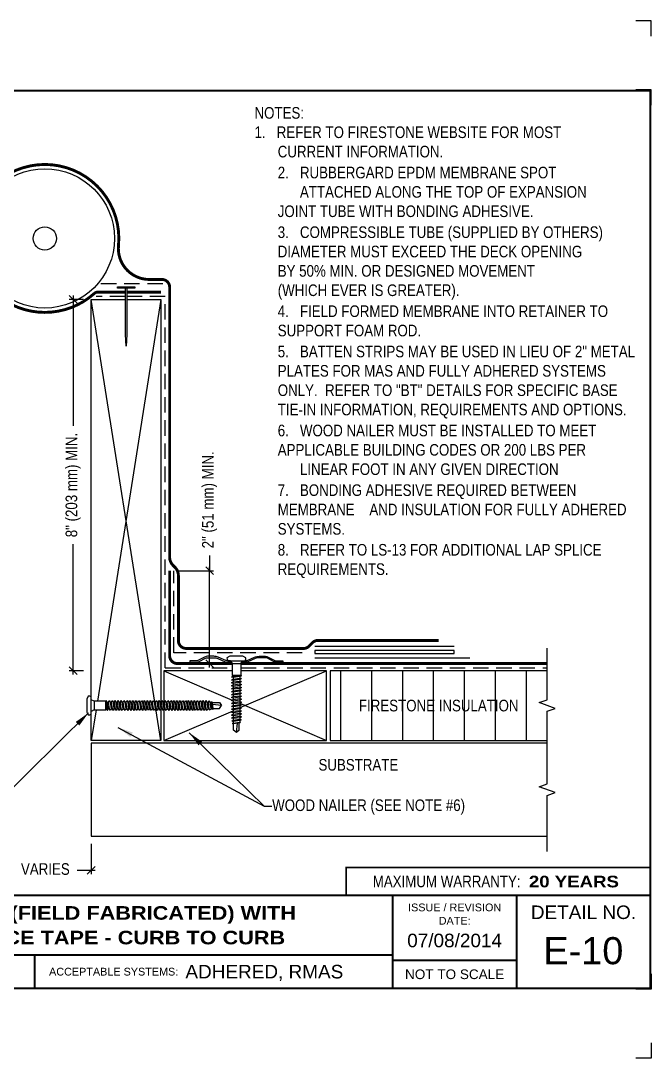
# Model space of a CAD drawing. Header units: inches. Extents: x 255.4 to 275.5, y -19.3 to -2.6.
# Drawn here: x 265.3 to 275.48, y -19.33 to -2.57 of the extents above; entities that cross this region are included whole.
import ezdxf
from ezdxf.enums import TextEntityAlignment as Align

# ---------------------------------------------------------------- set-up
doc = ezdxf.new("R2010")
doc.units = ezdxf.units.IN
doc.header["$MEASUREMENT"] = 0
doc.linetypes.add('HIDDEN', pattern=[0.375, 0.25, -0.125])
doc.layers.get('0').update_dxf_attribs({"linetype": 'CONTINUOUS'})
doc.layers.get('DEFPOINTS').update_dxf_attribs({"linetype": 'CONTINUOUS'})
for name, color, linetype in [('FSBP-ACCESSORY-FIRESTONE', 7, 'CONTINUOUS'), ('FSBP-ACCESSORY-OTHER', 7, 'CONTINUOUS'), ('FSBP-ADHESIVE', 1, 'HIDDEN'), ('FSBP-ANNO-NOTE', 7, 'CONTINUOUS'), ('FSBP-INSULATION', 7, 'CONTINUOUS'), ('FSBP-MEMBRANE', 7, 'CONTINUOUS'), ('FSBP-SUBSTRATE-GENERIC', 9, 'CONTINUOUS'), ('FSBP-TTLB', 7, 'CONTINUOUS'), ('FSBP-TTLB-BORDER', 7, 'CONTINUOUS'), ('FSBP-TTLB-TEXT', 7, 'CONTINUOUS'), ('FSBP-WOOD', 7, 'CONTINUOUS')]:
    doc.layers.add(name, color=color, linetype=linetype)
doc.styles.add('FSBP_ARIAL', font='arial.ttf')
doc.styles.add('FSBP_ARIAL_BOLD', font='')
doc.styles.add('FSBP_ARIAL_NAR', font='ARIALN.TTF')
doc.styles.get('FSBP_ARIAL_BOLD').set_extended_font_data('Arial Black')
doc.linetypes.add('ZIGZAG', pattern='A,0.0001,-0.2,[131,ltypeshp.shx,S=0.2,R=0,X=-0.2,Y=0],-0.4,[131,ltypeshp.shx,S=0.2,R=180,X=0.2,Y=0],-0.2', length=0.8001)
doc.dimstyles.new('FSBP-DIM', dxfattribs={"dimtxt": 0.1875, "dimasz": 0.125, "dimexe": 0.0625, "dimexo": 0.125, "dimgap": 0.125, "dimtad": 0, "dimdec": 0, "dimzin": 1, "dimdsep": 46, "dimlunit": 4, "dimtxsty": 'FSBP_ARIAL_NAR', "dimblk": 'OBLIQUE', "dimcen": 0.09375, "dimdle": 0.0625, "dimclrd": 256, "dimclre": 256, "dimclrt": 256, "dimadec": 0, "dimazin": 0, "dimtfac": 1, "dimtdec": 0, "dimtmove": 1, "dimatfit": 3, "dimfxl": 1, "dimtolj": 1, "dimtzin": 0, "dimlwd": -1, "dimlwe": -1, "dimarcsym": 0})
doc.dimstyles.new('FSBP-LEADER', dxfattribs={"dimtxt": 0.1875, "dimasz": 0.25, "dimexe": 0.0625, "dimexo": 0.125, "dimgap": 0.125, "dimtad": 0, "dimtih": 1, "dimtoh": 1, "dimdec": 4, "dimzin": 0, "dimdsep": 46, "dimlunit": 4, "dimtxsty": 'FSBP_ARIAL_NAR', "dimcen": 0.09375, "dimclrd": 256, "dimclre": 256, "dimclrt": 256, "dimadec": 0, "dimazin": 0, "dimtfac": 1, "dimtdec": 4, "dimtofl": 0, "dimtmove": 0, "dimatfit": 3, "dimfxl": 1, "dimtolj": 1, "dimtzin": 0, "dimlwd": -1, "dimlwe": -1, "dimarcsym": 0})

# ---------------------------------------------------------------- blocks, each defined once
blk = doc.blocks.new('FSBP_FASTENER_OTHERS_1')
at = {"layer": 'FSBP-ACCESSORY-FIRESTONE'}
blk.add_lwpolyline([(0.152, 0.047), (0.105, 0.07), (-0.105, 0.07), (-0.152, 0.047, 0.125), (-0.141, 0), (0.141, 0, 0.125)], format="xyb", close=True, dxfattribs=at)
for points in [[(-0.053, -0.249), (-0.082, -0.265), (-0.053, -0.273), (0.053, -0.258), (0.082, -0.242), (0.053, -0.234), (-0.053, -0.249), (-0.07, -0.234), (0.07, -0.234), (0.07, -0.047), (-0.07, -0.047), (-0.094, 0)], [(0.07, -0.047), (0.094, 0)], [(-0.07, -0.047), (-0.07, -0.234)], [(-0.053, -0.273), (-0.053, -0.297)], [(-0.053, -0.32), (-0.053, -0.344)], [(0.053, -0.258), (0.053, -0.282)], [(0.053, -0.305), (0.053, -0.329)], [(-0.053, -0.368), (-0.053, -0.391)], [(-0.053, -0.415), (-0.053, -0.439)], [(-0.053, -0.463), (-0.053, -0.486)], [(0.053, -0.353), (0.053, -0.376)], [(0.053, -0.4), (0.053, -0.424)], [(0.053, -0.447), (0.053, -0.471)], [(0.053, -0.495), (0.053, -0.518)], [(-0.053, -0.51), (-0.053, -0.534)], [(-0.053, -0.557), (-0.053, -0.581)], [(-0.053, -0.605), (-0.053, -0.628)], [(-0.053, -0.652), (-0.053, -0.676)], [(0.053, -0.542), (0.053, -0.566)], [(0.053, -0.59), (0.053, -0.613)], [(0.053, -0.637), (0.053, -0.661)], [(-0.053, -0.699), (-0.053, -0.723)], [(-0.053, -0.747), (-0.053, -0.77)], [(-0.053, -0.794), (-0.053, -0.818)], [(0.053, -0.684), (0.053, -0.708)], [(0.053, -0.732), (0.053, -0.755)], [(0.053, -0.779), (0.053, -0.803)], [(0.053, -0.826), (0.053, -0.85)], [(-0.053, -0.841), (-0.053, -0.865)], [(-0.053, -0.889), (-0.053, -0.912)], [(-0.053, -0.936), (-0.053, -0.96)], [(-0.053, -0.983), (-0.053, -1.007)], [(0.053, -0.874), (0.053, -0.897)], [(0.053, -0.921), (0.053, -0.945)], [(0.053, -0.968), (0.053, -0.992)], [(-0.053, -1.031), (-0.053, -1.054)], [(-0.053, -1.078), (-0.053, -1.102)], [(-0.053, -1.125), (-0.053, -1.149)], [(-0.053, -1.173), (-0.053, -1.196)], [(0.053, -1.016), (0.053, -1.039)], [(0.053, -1.063), (0.053, -1.087)], [(0.053, -1.11), (0.053, -1.134)], [(0.053, -1.158), (0.053, -1.181)], [(-0.053, -1.22), (-0.053, -1.244)], [(-0.053, -1.267), (-0.053, -1.291)], [(-0.053, -1.315), (-0.053, -1.339)], [(0.053, -1.205), (0.053, -1.229)], [(0.053, -1.252), (0.053, -1.276)], [(0.053, -1.3), (0.053, -1.323)], [(-0.053, -1.362), (-0.053, -1.386)], [(-0.053, -1.41), (-0.053, -1.433)], [(-0.053, -1.457), (-0.053, -1.481)], [(-0.053, -1.504), (-0.053, -1.528)], [(0.053, -1.347), (0.053, -1.371)], [(0.053, -1.394), (0.053, -1.418)], [(0.053, -1.442), (0.053, -1.465)], [(0.053, -1.489), (0.053, -1.513)], [(-0.053, -1.552), (-0.053, -1.575)], [(-0.053, -1.599), (-0.053, -1.623)], [(-0.053, -1.646), (-0.053, -1.67)], [(0.053, -1.537), (0.053, -1.56)], [(0.053, -1.584), (0.053, -1.608)], [(0.053, -1.631), (0.053, -1.655)], [(-0.053, -1.694), (-0.053, -1.717)], [(-0.053, -1.741), (-0.053, -1.765)], [(-0.053, -1.788), (-0.053, -1.812)], [(-0.053, -1.836), (-0.053, -1.859)], [(0.053, -1.679), (0.053, -1.702)], [(0.053, -1.726), (0.053, -1.75)], [(0.053, -1.773), (0.053, -1.797)], [(0.053, -1.821), (0.053, -1.844)], [(-0.053, -1.883), (-0.053, -1.907)], [(-0.053, -1.93), (-0.053, -1.954)], [(-0.047, -1.965), (-0.047, -2.071), (0, -2.106), (0.018, -1.956)], [(0.047, -1.952), (0.047, -2.071), (0, -2.106)], [(0.053, -1.868), (0.053, -1.892)], [(0.053, -1.915), (0.053, -1.939)]]:
    blk.add_lwpolyline(points, dxfattribs=at)
for points in [[(-0.053, -0.297), (0.053, -0.282), (0.082, -0.289), (0.053, -0.305), (-0.053, -0.32), (-0.082, -0.313)], [(-0.053, -0.344), (0.053, -0.329), (0.082, -0.337), (0.053, -0.353), (-0.053, -0.368), (-0.082, -0.36)], [(-0.053, -0.391), (0.053, -0.376), (0.082, -0.384), (0.053, -0.4), (-0.053, -0.415), (-0.082, -0.408)], [(-0.053, -0.439), (0.053, -0.424), (0.082, -0.431), (0.053, -0.447), (-0.053, -0.463), (-0.082, -0.455)], [(-0.053, -0.486), (0.053, -0.471), (0.082, -0.479), (0.053, -0.495), (-0.053, -0.51), (-0.082, -0.502)], [(-0.053, -0.534), (0.053, -0.518), (0.082, -0.526), (0.053, -0.542), (-0.053, -0.557), (-0.082, -0.55)], [(-0.053, -0.581), (0.053, -0.566), (0.082, -0.573), (0.053, -0.59), (-0.053, -0.605), (-0.082, -0.597)], [(-0.053, -0.628), (0.053, -0.613), (0.082, -0.621), (0.053, -0.637), (-0.053, -0.652), (-0.082, -0.644)], [(-0.053, -0.676), (0.053, -0.661), (0.082, -0.668), (0.053, -0.684), (-0.053, -0.699), (-0.082, -0.692)], [(-0.053, -0.723), (0.053, -0.708), (0.082, -0.716), (0.053, -0.732), (-0.053, -0.747), (-0.082, -0.739)], [(-0.053, -0.77), (0.053, -0.755), (0.082, -0.763), (0.053, -0.779), (-0.053, -0.794), (-0.082, -0.786)], [(-0.053, -0.818), (0.053, -0.803), (0.082, -0.81), (0.053, -0.826), (-0.053, -0.841), (-0.082, -0.834)], [(-0.053, -0.865), (0.053, -0.85), (0.082, -0.858), (0.053, -0.874), (-0.053, -0.889), (-0.082, -0.881)], [(-0.053, -0.912), (0.053, -0.897), (0.082, -0.905), (0.053, -0.921), (-0.053, -0.936), (-0.082, -0.928)], [(-0.053, -0.96), (0.053, -0.945), (0.082, -0.952), (0.053, -0.968), (-0.053, -0.983), (-0.082, -0.976)], [(-0.053, -1.007), (0.053, -0.992), (0.082, -1), (0.053, -1.016), (-0.053, -1.031), (-0.082, -1.023)], [(-0.053, -1.054), (0.053, -1.039), (0.082, -1.047), (0.053, -1.063), (-0.053, -1.078), (-0.082, -1.07)], [(-0.053, -1.102), (0.053, -1.087), (0.082, -1.094), (0.053, -1.11), (-0.053, -1.125), (-0.082, -1.118)], [(-0.053, -1.149), (0.053, -1.134), (0.082, -1.142), (0.053, -1.158), (-0.053, -1.173), (-0.082, -1.165)], [(-0.053, -1.196), (0.053, -1.181), (0.082, -1.189), (0.053, -1.205), (-0.053, -1.22), (-0.082, -1.212)], [(-0.053, -1.244), (0.053, -1.229), (0.082, -1.236), (0.053, -1.252), (-0.053, -1.267), (-0.082, -1.26)], [(-0.053, -1.291), (0.053, -1.276), (0.082, -1.284), (0.053, -1.3), (-0.053, -1.315), (-0.082, -1.307)], [(-0.053, -1.339), (0.053, -1.323), (0.082, -1.331), (0.053, -1.347), (-0.053, -1.362), (-0.082, -1.355)], [(-0.053, -1.386), (0.053, -1.371), (0.082, -1.378), (0.053, -1.394), (-0.053, -1.41), (-0.082, -1.402)], [(-0.053, -1.433), (0.053, -1.418), (0.082, -1.426), (0.053, -1.442), (-0.053, -1.457), (-0.082, -1.449)], [(-0.053, -1.481), (0.053, -1.465), (0.082, -1.473), (0.053, -1.489), (-0.053, -1.504), (-0.082, -1.497)], [(-0.053, -1.528), (0.053, -1.513), (0.082, -1.521), (0.053, -1.537), (-0.053, -1.552), (-0.082, -1.544)], [(-0.053, -1.575), (0.053, -1.56), (0.082, -1.568), (0.053, -1.584), (-0.053, -1.599), (-0.082, -1.591)], [(-0.053, -1.623), (0.053, -1.608), (0.082, -1.615), (0.053, -1.631), (-0.053, -1.646), (-0.082, -1.639)], [(-0.053, -1.67), (0.053, -1.655), (0.082, -1.663), (0.053, -1.679), (-0.053, -1.694), (-0.082, -1.686)], [(-0.053, -1.717), (0.053, -1.702), (0.082, -1.71), (0.053, -1.726), (-0.053, -1.741), (-0.082, -1.733)], [(-0.053, -1.765), (0.053, -1.75), (0.082, -1.757), (0.053, -1.773), (-0.053, -1.788), (-0.082, -1.781)], [(-0.053, -1.812), (0.053, -1.797), (0.082, -1.805), (0.053, -1.821), (-0.053, -1.836), (-0.082, -1.828)], [(-0.053, -1.859), (0.053, -1.844), (0.082, -1.852), (0.053, -1.868), (-0.053, -1.883), (-0.082, -1.875)], [(-0.053, -1.907), (0.053, -1.892), (0.075, -1.9), (0.053, -1.915), (-0.053, -1.93), (-0.075, -1.922)], [(-0.053, -1.954), (0.053, -1.939), (0.064, -1.943), (0.053, -1.951), (-0.053, -1.966), (-0.064, -1.962)]]:
    blk.add_lwpolyline(points, close=True, dxfattribs=at)
blk = doc.blocks.new('_OBLIQUE')
at = {"color": 0, "linetype": 'ByBlock'}
blk.add_line((-0.5, -0.5), (0.5, 0.5), dxfattribs=at)
blk = doc.blocks.new('*D8')
at = {"layer": 'DEFPOINTS', "color": 0, "transparency": 16777216}
for p in [(266.436, -7.074), (266.145, -13.074), (266.436, -13.074)]:
    blk.add_point(p, dxfattribs=at)
at = {"layer": 'FSBP-ANNO-NOTE', "transparency": 16777216}
for p, q in [((266.145, -7.012), (266.145, -9.119)), ((266.311, -7.074), (266.083, -7.074)), ((266.145, -13.137), (266.145, -11.029)), ((266.311, -13.074), (266.083, -13.074))]:
    blk.add_line(p, q, dxfattribs=at)
at = {"layer": 'FSBP-ANNO-NOTE', "transparency": 16777216, "xscale": 0.125, "yscale": 0.125, "zscale": 0.125}
for p, rotation in [((266.145, -7.074), 90), ((266.145, -13.074), 270)]:
    blk.add_blockref('_OBLIQUE', p, dxfattribs=dict(at, rotation=rotation))
at = {"layer": 'FSBP-ANNO-NOTE', "transparency": 16777216, "insert": (266.145, -10.074), "char_height": 0.1875, "attachment_point": 5, "rotation": 90, "style": 'FSBP_ARIAL_NAR'}
blk.add_mtext('\\A1;8" (203 mm) MIN.', dxfattribs=at)
blk = doc.blocks.new('*D7')
at = {"layer": 'DEFPOINTS', "color": 0, "transparency": 16777216}
for p in [(267.703, -11.458), (268.348, -11.458), (267.828, -12.958)]:
    blk.add_point(p, dxfattribs=at)
at = {"layer": 'FSBP-ANNO-NOTE', "transparency": 16777216}
for p, q in [((268.348, -11.21), (268.348, -11.458)), ((268.348, -13.02), (268.348, -11.395)), ((267.828, -11.458), (268.41, -11.458)), ((267.953, -12.958), (268.41, -12.958))]:
    blk.add_line(p, q, dxfattribs=at)
at = {"layer": 'FSBP-ANNO-NOTE', "transparency": 16777216, "xscale": 0.125, "yscale": 0.125, "zscale": 0.125}
for p, rotation in [((268.348, -11.458), 90), ((268.348, -12.958), 270)]:
    blk.add_blockref('_OBLIQUE', p, dxfattribs=dict(at, rotation=rotation))
at = {"layer": 'FSBP-ANNO-NOTE', "transparency": 16777216, "insert": (268.348, -10.313), "char_height": 0.1875, "attachment_point": 5, "rotation": 90, "style": 'FSBP_ARIAL_NAR'}
blk.add_mtext('\\A1;2" (51 mm) MIN.', dxfattribs=at)
blk = doc.blocks.new('TTLB-EPDM_2')
at = {"layer": 'DEFPOINTS', "linetype": 'Continuous', "ltscale": 1.75}
for points in [[(20.016, 13.881), (20.016, 14.131), (19.766, 14.131)], [(20.016, -2.381), (20.016, -2.631), (19.766, -2.631)]]:
    blk.add_lwpolyline(points, dxfattribs=at)
at = {"layer": 'DEFPOINTS', "color": 1}
for points in [[(20.016, 12.766), (20.016, 13.016), (19.766, 13.016)], [(20.016, -1.266), (20.016, -1.516), (19.766, -1.516)]]:
    blk.add_lwpolyline(points, dxfattribs=at)
at = {"layer": 'FSBP-TTLB', "const_width": 0.0312}
blk.add_lwpolyline([(15.09, 0), (20, 0), (20, 0.451), (15.09, 0.451)], close=True, dxfattribs=at)
for points in [[(0, 0), (0, -1.5), (20, -1.5), (20, 0), (0, 0)], [(15.84, 0), (15.84, -0.964)], [(17.841, 0), (17.841, -1.5)], [(20, 0), (20, -1.5)], [(4.825, -0.964), (15.84, -0.964)], [(15.84, -0.964), (15.84, -1.5)], [(15.84, -1.049), (17.841, -1.049)]]:
    blk.add_lwpolyline(points, dxfattribs=at)
at = {"layer": 'FSBP-TTLB-BORDER', "const_width": 0.0312}
blk.add_lwpolyline([(20, 0), (20, 13), (0, 13), (0, 0)], dxfattribs=at)
at = {"layer": 'FSBP-TTLB-TEXT', "const_width": 0.0312}
blk.add_lwpolyline([(10.062, -0.964), (10.062, -1.5)], dxfattribs=at)
at = {"layer": 'FSBP-TTLB-TEXT', "style": 'FSBP_ARIAL_NAR'}
blk.add_text('MAXIMUM WARRANTY:', height=0.1875, dxfattribs=at).set_placement((17.905, 0.226), align=Align.MIDDLE_RIGHT)
at = {"layer": 'FSBP-TTLB-TEXT', "style": 'FSBP_ARIAL'}
for s, height, p in [('ISSUE / REVISION', 0.125, (16.841, -0.194)), ('DETAIL NO.', 0.2188, (18.921, -0.272)), ('DATE:', 0.125, (16.841, -0.41)), ('NOT TO SCALE', 0.15625, (16.841, -1.274))]:
    blk.add_text(s, height=height, dxfattribs=at).set_placement(p, align=Align.MIDDLE_CENTER)
blk.add_text('ACCEPTABLE SYSTEMS:', height=0.125, dxfattribs=at).set_placement((10.293, -1.232), align=Align.MIDDLE_LEFT)
at = {"layer": 'FSBP-TTLB-TEXT'}
for tag, height, style, p in [('MAXIMUM_WARRANTY', 0.188, 'FSBP_ARIAL_BOLD', (18.04, 0.224)), ('ACCPT_SYSTEMS', 0.219, 'FSBP_ARIAL', (12.494, -1.232))]:
    blk.add_attdef(tag, text='', height=height, dxfattribs=dict(at, style=style)).set_placement(p, align=Align.MIDDLE_LEFT)
for tag, height, style, p in [('DETAIL_DESCP_LINE_1', 0.219, 'FSBP_ARIAL_BOLD', (10.331, -0.283)), ('DETAIL_DESCP_LINE_2', 0.219, 'FSBP_ARIAL_BOLD', (10.331, -0.681)), ('ISSUE_REV_DATE', 0.219, 'FSBP_ARIAL', (16.841, -0.728)), ('DETAIL_NUMBER', 0.438, 'FSBP_ARIAL', (18.919, -0.893))]:
    blk.add_attdef(tag, text='', height=height, dxfattribs=dict(at, style=style)).set_placement(p, align=Align.MIDDLE_CENTER)
blk = doc.blocks.new('FSBP_HOT-DIPPED-NAIL')
at = {"layer": 'FSBP-ACCESSORY-OTHER'}
blk.add_lwpolyline([(0, 0.1875), (0, -0.1875), (-0.03125, -0.1875), (-0.03125, 0.1875)], close=True, dxfattribs=at)
blk.add_lwpolyline([(0, 0.015625), (1, 0.015625), (1.25, 0), (1, -0.015625), (0, -0.015625)], dxfattribs=at)
blk = doc.blocks.new('FSBP_AP_FASTENER_02')
at = {"layer": 'FSBP-ACCESSORY-FIRESTONE'}
for p, q in [((-0.125, 0), (-0.094, -0.063)), ((0.094, -0.063), (0.125, 0)), ((-0.094, -0.063), (-0.094, -0.312)), ((-0.094, -0.063), (0.094, -0.063)), ((0.094, -0.063), (0.094, -0.312)), ((-0.094, -0.312), (-0.07, -0.333)), ((-0.07, -0.364), (-0.07, -0.396)), ((-0.07, -0.427), (-0.07, -0.459)), ((0.07, -0.344), (0.07, -0.376)), ((0.07, -0.407), (0.07, -0.439)), ((-0.07, -0.49), (-0.07, -0.522)), ((-0.07, -0.554), (-0.07, -0.585)), ((-0.07, -0.617), (-0.07, -0.648)), ((0.07, -0.47), (0.07, -0.502)), ((0.07, -0.533), (0.07, -0.565)), ((0.07, -0.597), (0.07, -0.628)), ((0.07, -0.66), (0.07, -0.691)), ((-0.07, -0.68), (-0.07, -0.711)), ((-0.07, -0.743), (-0.07, -0.775)), ((-0.07, -0.806), (-0.07, -0.838)), ((-0.07, -0.869), (-0.07, -0.901)), ((0.07, -0.723), (0.07, -0.754)), ((0.07, -0.786), (0.07, -0.818)), ((0.07, -0.849), (0.07, -0.881)), ((-0.07, -0.932), (-0.07, -0.964)), ((-0.07, -0.996), (-0.07, -1.027)), ((-0.07, -1.059), (-0.07, -1.09)), ((0.07, -0.912), (0.07, -0.944)), ((0.07, -0.975), (0.07, -1.007)), ((0.07, -1.039), (0.07, -1.07)), ((0.07, -1.102), (0.07, -1.133)), ((-0.07, -1.122), (-0.07, -1.153)), ((-0.07, -1.185), (-0.07, -1.216)), ((-0.07, -1.248), (-0.07, -1.28)), ((-0.07, -1.311), (-0.07, -1.343)), ((0.062, -1.498), (0.062, -1.34)), ((0.07, -1.165), (0.07, -1.196)), ((0.07, -1.228), (0.07, -1.26)), ((0.07, -1.291), (0.07, -1.323)), ((0, -1.545), (-0.063, -1.498)), ((-0.063, -1.498), (-0.063, -1.357)), ((0, -1.545), (0.025, -1.345)), ((0.062, -1.498), (0, -1.545))]:
    blk.add_line(p, q, dxfattribs=at)
blk.add_lwpolyline([(0.188, 0, 0.125), (0.203, 0.062), (0.141, 0.094), (-0.141, 0.094), (-0.203, 0.062, 0.125), (-0.188, 0)], format="xyb", close=True, dxfattribs=at)
for points in [[(-0.109, -0.354), (-0.07, -0.333), (0.07, -0.312), (0.109, -0.323), (0.07, -0.344), (-0.07, -0.364)], [(-0.109, -0.417), (-0.07, -0.396), (0.07, -0.376), (0.109, -0.386), (0.07, -0.407), (-0.07, -0.427)], [(-0.109, -0.48), (-0.07, -0.459), (0.07, -0.439), (0.109, -0.449), (0.07, -0.47), (-0.07, -0.49)], [(-0.109, -0.543), (-0.07, -0.522), (0.07, -0.502), (0.109, -0.512), (0.07, -0.533), (-0.07, -0.554)], [(-0.109, -0.606), (-0.07, -0.585), (0.07, -0.565), (0.109, -0.575), (0.07, -0.597), (-0.07, -0.617)], [(-0.109, -0.67), (-0.07, -0.648), (0.07, -0.628), (0.109, -0.638), (0.07, -0.66), (-0.07, -0.68)], [(-0.109, -0.733), (-0.07, -0.711), (0.07, -0.691), (0.109, -0.702), (0.07, -0.723), (-0.07, -0.743)], [(-0.109, -0.796), (-0.07, -0.775), (0.07, -0.754), (0.109, -0.765), (0.07, -0.786), (-0.07, -0.806)], [(-0.109, -0.859), (-0.07, -0.838), (0.07, -0.818), (0.109, -0.828), (0.07, -0.849), (-0.07, -0.869)], [(-0.109, -0.922), (-0.07, -0.901), (0.07, -0.881), (0.109, -0.891), (0.07, -0.912), (-0.07, -0.932)], [(-0.109, -0.985), (-0.07, -0.964), (0.07, -0.944), (0.109, -0.954), (0.07, -0.975), (-0.07, -0.996)], [(-0.109, -1.048), (-0.07, -1.027), (0.07, -1.007), (0.109, -1.017), (0.07, -1.039), (-0.07, -1.059)], [(-0.109, -1.112), (-0.07, -1.09), (0.07, -1.07), (0.109, -1.08), (0.07, -1.102), (-0.07, -1.122)], [(-0.109, -1.175), (-0.07, -1.153), (0.07, -1.133), (0.109, -1.143), (0.07, -1.165), (-0.07, -1.185)], [(-0.109, -1.238), (-0.07, -1.216), (0.07, -1.196), (0.109, -1.207), (0.07, -1.228), (-0.07, -1.248)], [(-0.1, -1.3), (-0.07, -1.28), (0.07, -1.26), (0.1, -1.271), (0.07, -1.291), (-0.07, -1.311)], [(-0.085, -1.353), (-0.07, -1.343), (0.07, -1.323), (0.085, -1.328), (0.07, -1.338), (-0.07, -1.359)]]:
    blk.add_lwpolyline(points, close=True, dxfattribs=at)
blk.add_lwpolyline([(-0.094, -0.312), (0.094, -0.312)], dxfattribs=at)
blk = doc.blocks.new('FSBP_AP_FASTENER_W_2inPLATE_2')
blk.add_line((-0.125, 0.031), (0.125, 0.031))
at = {"layer": 'FSBP-ACCESSORY-FIRESTONE'}
for p, q in [((-0.125, 0), (-0.109, 0)), ((0.125, 0), (0.109, 0))]:
    blk.add_line(p, q, dxfattribs=at)
for points in [[(-1, 0), (-0.844, 0, 0.125489), (-0.799, 0.011), (-0.669, 0.082, -0.125489), (-0.624, 0.094), (-0.489, 0.094, -0.10157), (-0.403, 0.076), (-0.243, 0.008, 0.10157), (-0.206, 0), (-0.125, 0), (-0.125, 0.031), (-0.206, 0.031, -0.10157), (-0.231, 0.036), (-0.39, 0.105, 0.10157), (-0.489, 0.125), (-0.624, 0.125, 0.125489), (-0.684, 0.11), (-0.814, 0.039, -0.125489), (-0.844, 0.031), (-1, 0.031)], [(1, 0), (0.844, 0, -0.125489), (0.799, 0.011), (0.669, 0.082, 0.125489), (0.624, 0.094), (0.489, 0.094, 0.10157), (0.403, 0.076), (0.243, 0.008, -0.10157), (0.206, 0), (0.125, 0), (0.125, 0.031), (0.206, 0.031, 0.10157), (0.231, 0.036), (0.39, 0.105, -0.10157), (0.489, 0.125), (0.624, 0.125, -0.125489), (0.684, 0.11), (0.814, 0.039, 0.125489), (0.844, 0.031), (1, 0.031)]]:
    blk.add_lwpolyline(points, format="xyb", close=True, dxfattribs=at)
blk.add_blockref('FSBP_AP_FASTENER_02', (0, 0.031), dxfattribs=at)
blk = doc.blocks.new('*D9')
at = {"layer": 'DEFPOINTS', "color": 0, "transparency": 16777216}
for p in [(264.936, -15.746), (266.436, -15.746), (266.436, -16.301)]:
    blk.add_point(p, dxfattribs=at)
at = {"layer": 'FSBP-ANNO-NOTE', "transparency": 16777216}
for p, q in [((264.936, -15.871), (264.936, -16.363)), ((266.436, -15.871), (266.436, -16.363)), ((264.874, -16.301), (265.183, -16.301)), ((266.499, -16.301), (266.209, -16.301))]:
    blk.add_line(p, q, dxfattribs=at)
at = {"layer": 'FSBP-ANNO-NOTE', "transparency": 16777216, "xscale": 0.125, "yscale": 0.125, "zscale": 0.125, "rotation": 180}
blk.add_blockref('_OBLIQUE', (264.936, -16.301), dxfattribs=at)
at = {"layer": 'FSBP-ANNO-NOTE', "transparency": 16777216, "xscale": 0.125, "yscale": 0.125, "zscale": 0.125}
blk.add_blockref('_OBLIQUE', (266.436, -16.301), dxfattribs=at)
at = {"layer": 'FSBP-ANNO-NOTE', "transparency": 16777216, "insert": (265.696, -16.279), "char_height": 0.1875, "attachment_point": 5, "style": 'FSBP_ARIAL_NAR'}
blk.add_mtext('\\A1;VARIES', dxfattribs=at)

msp = doc.modelspace()

# ---------------------------------------------------------------- hatches: boundary and pattern name
at = {"layer": 'FSBP-INSULATION'}
h = msp.add_hatch(dxfattribs=at)
h.set_pattern_fill('LINE', color=256, scale=4, angle=90, style=0)
h.set_pattern_definition([(90, (2.4651, 190.10725), (-0.5, 3e-17), [])])
h.paths.add_polyline_path([(270.297, -13.074), (270.297, -14.199), (273.798, -14.199), (273.798, -13.637), (273.669, -13.59), (273.798, -13.543), (273.798, -13.074)])
h.paths.add_polyline_path([(270.71, -13.782), (273.384, -13.782), (273.384, -13.491), (270.71, -13.491)], flags=24)

# ---------------------------------------------------------------- linework, layer by layer
msp.add_line((269.228, -15.264), (269.353, -15.264))
at = {"layer": 'FSBP-ACCESSORY-OTHER'}
for radius in [1.125, 0.188]:
    msp.add_circle((265.687, -6.09), radius, dxfattribs=at)
at = {"layer": 'FSBP-ADHESIVE', "linetype": 'HIDDEN'}
for p, q in [((267.593, -6.824), (266.593, -6.824)), ((266.988, -7.027), (266.514, -7.027)), ((267.633, -7.027), (267.012, -7.027)), ((267.633, -13.027), (267.633, -7.027)), ((267.773, -12.783), (267.773, -11.458)), ((269.844, -12.783), (267.773, -12.783)), ((267.633, -13.027), (268.711, -13.027)), ((268.851, -13.027), (273.798, -13.027))]:
    msp.add_line(p, q, dxfattribs=at)
at = {"layer": 'FSBP-ADHESIVE', "linetype": 'ZIGZAG', "ltscale": 0.17}
for p, q in [((270.047, -12.678), (272.297, -12.678)), ((270.047, -12.864), (272.547, -12.864))]:
    msp.add_line(p, q, dxfattribs=at)
at = {"layer": 'FSBP-INSULATION', "linetype": 'Continuous'}
for points in [[(273.798, -14.199), (273.798, -13.73), (273.926, -13.684), (273.669, -13.59), (273.798, -13.543), (273.798, -12.708)], [(273.798, -13.074), (270.297, -13.074), (270.297, -14.199), (273.798, -14.199)]]:
    msp.add_lwpolyline(points, dxfattribs=at)
at = {"layer": 'FSBP-MEMBRANE', "const_width": 0.0469}
for points in [[(264.497, -6.205, -0.442757), (265.687, -4.895, -0.442757), (266.877, -6.205, 0.442757), (267.374, -6.753), (267.38, -6.753), (267.578, -6.753, -0.414214), (267.703, -6.878), (267.703, -11.24, 0.198912), (267.758, -11.372), (267.789, -11.403, -0.198912), (267.844, -11.536), (267.844, -12.589, 0.414214), (267.969, -12.714), (269.865, -12.714, 0.198912), (269.953, -12.678), (270.01, -12.62, -0.198912), (270.098, -12.584), (272.047, -12.584)], [(266.988, -6.957), (266.546, -6.957, 0.184533), (266.484, -6.981, -0.184533), (265.687, -7.285, -0.184533), (264.89, -6.981, 0.184533), (264.827, -6.957), (264.385, -6.957)], [(267.703, -11.458), (267.703, -12.833, 0.414214), (267.828, -12.958), (268.711, -12.958)]]:
    msp.add_lwpolyline(points, format="xyb", dxfattribs=at)
for points in [[(267.561, -6.957), (267.012, -6.957)], [(268.851, -12.958), (273.798, -12.958)]]:
    msp.add_lwpolyline(points, dxfattribs=at)
at = {"layer": 'FSBP-MEMBRANE'}
msp.add_lwpolyline([(270.047, -12.794), (272.297, -12.794), (272.297, -12.749), (270.047, -12.749)], close=True, dxfattribs=at)
at = {"layer": 'FSBP-SUBSTRATE-GENERIC'}
for points in [[(273.798, -14.246), (266.436, -14.246), (266.436, -15.746), (273.798, -15.746)], [(273.798, -15.996), (273.798, -15.09), (273.926, -15.043), (273.669, -14.949), (273.798, -14.902), (273.798, -14.199)]]:
    msp.add_lwpolyline(points, dxfattribs=at)
at = {"layer": 'FSBP-WOOD', "linetype": 'Continuous'}
for p, q in [((267.464, -13.584), (266.436, -7.074)), ((267.561, -7.074), (266.536, -13.566)), ((266.514, -13.707), (266.436, -14.199)), ((267.561, -14.199), (267.481, -13.689))]:
    msp.add_line(p, q, dxfattribs=at)
at = {"layer": 'FSBP-WOOD'}
for p, q in [((267.609, -13.074), (268.714, -13.548)), ((268.844, -13.67), (270.234, -13.074)), ((267.609, -14.199), (268.728, -13.72)), ((268.834, -13.599), (270.234, -14.199))]:
    msp.add_line(p, q, dxfattribs=at)
at = {"layer": 'FSBP-WOOD', "linetype": 'Continuous'}
for points in [[(267.561, -13.691), (267.561, -14.199), (266.436, -14.199), (266.436, -7.074), (266.988, -7.074)], [(267.012, -7.074), (267.561, -7.074), (267.561, -13.584)]]:
    msp.add_lwpolyline(points, dxfattribs=at)
at = {"layer": 'FSBP-WOOD'}
for points in [[(268.711, -13.074), (267.609, -13.074), (267.609, -13.584)], [(267.609, -13.689), (267.609, -14.199), (270.234, -14.199), (270.234, -13.074), (268.851, -13.074)]]:
    msp.add_lwpolyline(points, dxfattribs=at)

# ---------------------------------------------------------------- block references
at = {"ltscale": 1.75}
msp.add_blockref('TTLB-EPDM_2', (255.463, -16.704), dxfattribs=at).add_auto_attribs({'DETAIL_DESCP_LINE_1': 'EXPANSION JOINT (FIELD FABRICATED) WITH', 'DETAIL_DESCP_LINE_2': 'QUICKSEAM SPLICE TAPE - CURB TO CURB', 'ACCPT_SYSTEMS': 'ADHERED, RMAS', 'ISSUE_REV_DATE': '07/08/2014', 'DETAIL_NUMBER': 'E-10', 'MAXIMUM_WARRANTY': '20 YEARS'})
at = {"layer": 'FSBP-ACCESSORY-FIRESTONE', "xscale": 0.75, "yscale": 0.75, "zscale": 0.75}
msp.add_blockref('FSBP_AP_FASTENER_W_2inPLATE_2', (268.781, -12.935), dxfattribs=at)
at = {"layer": 'FSBP-ACCESSORY-FIRESTONE', "rotation": 90}
msp.add_blockref('FSBP_FASTENER_OTHERS_1', (266.436, -13.637), dxfattribs=at)
at = {"layer": 'FSBP-ACCESSORY-OTHER', "xscale": 0.75, "yscale": 0.75, "zscale": 0.75, "rotation": 270}
msp.add_blockref('FSBP_HOT-DIPPED-NAIL', (267, -6.894), dxfattribs=at)

# ---------------------------------------------------------------- texts
at = {"layer": 'FSBP-ANNO-NOTE', "style": 'FSBP_ARIAL_NAR'}
for s, p in [('FIRESTONE INSULATION', (272.047, -13.637)), ('SUBSTRATE', (270.75, -14.594))]:
    msp.add_text(s, height=0.1875, dxfattribs=at).set_placement(p, align=Align.MIDDLE_CENTER)
msp.add_text('WOOD NAILER (SEE NOTE #6)', height=0.1875, dxfattribs=at).set_placement((269.358, -15.247), align=Align.MIDDLE_LEFT)
at = {"layer": 'FSBP-ANNO-NOTE', "insert": (269.073, -3.968), "char_height": 0.1875, "attachment_point": 1, "style": 'FSBP_ARIAL_NAR'}
msp.add_mtext_dynamic_manual_height_columns('\\A1;NOTES:\\P\\pi-0.375,l0.375;1.   REFER TO FIRESTONE WEBSITE FOR MOST \\P\\pi0;CURRENT INFORMATION.\\P{\\H0.083333x;\\P\\pi-0.375;}2.   RUBBERGARD EPDM MEMBRANE SPOT \\P\\pt0.375;      ATTACHED ALONG THE TOP OF EXPANSION\\P\\pi0;JOINT TUBE WITH BONDING ADHESIVE.{\\H0.083333x;\\P\\P\\pi-0.375,tz;}3.   COMPRESSIBLE TUBE (SUPPLIED BY OTHERS) DIAMETER MUST EXCEED THE DECK OPENING \\P\\pi0;BY 50% MIN. OR DESIGNED MOVEMENT \\P(WHICH EVER IS GREATER).{\\H0.083333x;\\P\\P\\pi-0.375;}4.   FIELD FORMED MEMBRANE INTO RETAINER TO SUPPORT FOAM ROD.{\\H0.083333x;\\P\\P\\pt0.375;}5.   BATTEN STRIPS MAY BE USED IN LIEU OF 2" METAL PLATES FOR MAS AND FULLY ADHERED SYSTEMS ONLY.  REFER TO "BT" DETAILS FOR SPECIFIC BASE TIE-IN INFORMATION, REQUIREMENTS AND OPTIONS.\\P{\\H0.083333x;\\P\\ptz;}6.   WOOD NAILER MUST BE INSTALLED TO MEET APPLICABLE BUILDING CODES OR 200 LBS PER \\P\\pt0.375;      LINEAR FOOT IN ANY GIVEN DIRECTION\\P{\\H0.083333x;\\P}7.   BONDING ADHESIVE REQUIRED BETWEEN MEMBRANE    AND INSULATION FOR FULLY ADHERED SYSTEMS.\\P{\\H0.083333x;\\P}8.   REFER TO LS-13 FOR ADDITIONAL LAP SPLICE   REQUIREMENTS.', width=6.25719, gutter_width=5, heights=[7.958], dxfattribs=at)

# ---------------------------------------------------------------- dimensions: what is measured, and where the dimension line sits
at = {"layer": 'FSBP-ANNO-NOTE'}
for base, p1, p2, text, picture, middle in [((266.145, -13.074), (266.436, -7.074), (266.436, -13.074), '8" (203 mm) MIN.', '*D8', (266.145, -10.074)), ((268.348, -11.458), (267.828, -12.958), (267.703, -11.458), '2" (51 mm) MIN.', '*D7', (268.067, -10.313))]:
    dim = msp.add_linear_dim(base=base, p1=p1, p2=p2, angle=90, text=text, dimstyle='FSBP-DIM', dxfattribs=at)
    dim.commit()
    dim.dimension.update_dxf_attribs({"geometry": picture, "text_midpoint": middle, "dimtype": 160})
dim = msp.add_linear_dim(base=(266.436, -16.301), p1=(264.936, -15.746), p2=(266.436, -15.746), text='VARIES', dimstyle='FSBP-DIM', dxfattribs=at)
dim.commit()
dim.dimension.update_dxf_attribs({"geometry": '*D9', "text_midpoint": (265.696, -16.279), "dimtype": 160})

# ---------------------------------------------------------------- leaders
for points in [[(266.393, -13.755), (264.633, -15.495), (264.417, -15.495)], [(266.868, -13.99), (269.228, -15.264), (269.353, -15.264)], [(268.02, -14.076), (269.228, -15.264)]]:
    msp.add_leader(points, dimstyle='FSBP-LEADER', dxfattribs=at)

doc.saveas('drawing.dxf')
